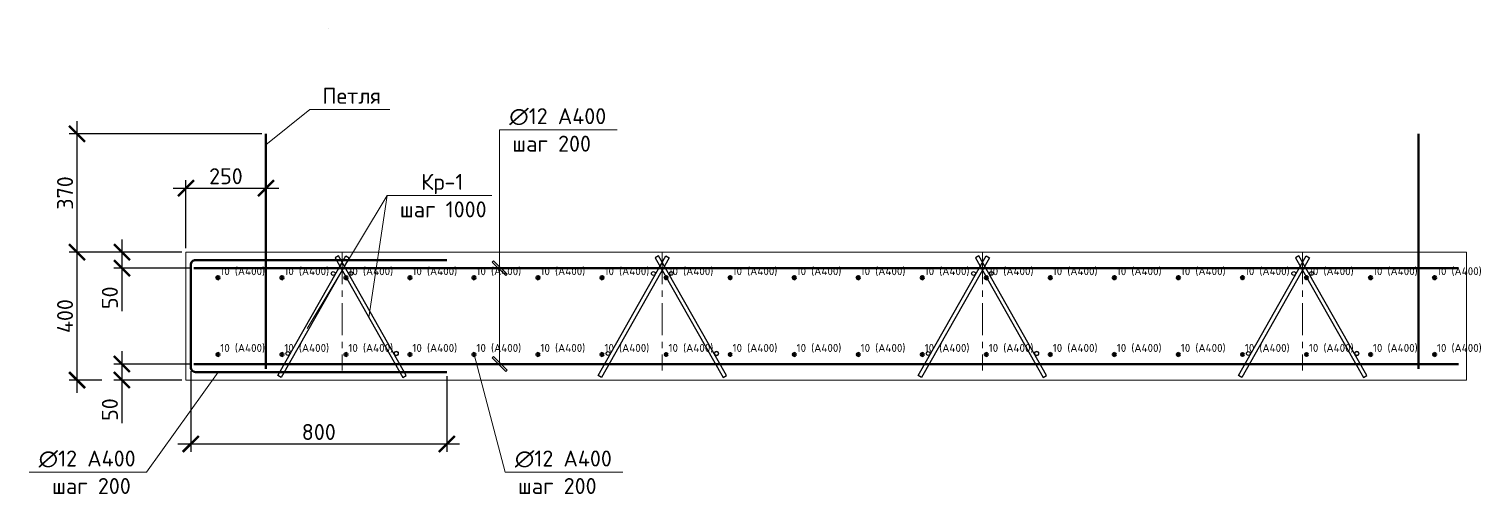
# Model space of a CAD drawing. Header units: millimetres. Extents: x 412691 to 517962, y -254736 to -160956.
# Drawn here: x 445258 to 449793, y -162411 to -160956 of the extents above; entities that cross this region are included whole.
import ezdxf

# ---------------------------------------------------------------- set-up
doc = ezdxf.new("R2010")
doc.units = ezdxf.units.MM
doc.header["$PDSIZE"] = 1
doc.linetypes.add('CENTER', pattern=[16, 10, -2, 2, -2])
doc.layers.get('0').update_dxf_attribs({"lineweight": 0})
doc.layers.get('Defpoints').update_dxf_attribs({"color": 3})
for name, color, linetype, lineweight in [('арматура', 7, 'Continuous', 50), ('второстепенные', 7, 'Continuous', 25), ('выноски', 7, 'Continuous', 15), ('опалубка', 7, 'Continuous', 13), ('оси', 7, 'CENTER', 13), ('основная конструкция', 7, 'Continuous', 50), ('размеры', 7, 'Continuous', 15), ('штриховка', 7, 'Continuous', 9)]:
    doc.layers.add(name, color=color, linetype=linetype, lineweight=lineweight)
doc.layers.add('помощь', color=1, linetype='Continuous', lineweight=0, plot=False)
doc.styles.add('GOST 2.304', font='CS_Gost2304.shx')
doc.styles.add('ISOCPEUR', font='isocpeur.ttf')
doc.styles.add('СПДС', font='isocpeur.ttf')
doc.dimstyles.new('SPDS', dxfattribs={"dimscale": 10, "dimtxt": 2.5, "dimasz": 2.5, "dimexe": 1.25, "dimexo": 0.625, "dimtad": 1, "dimdec": 0, "dimrnd": 0.001, "dimtxsty": 'GOST 2.304', "dimblk": 'ARCHTICK', "dimblk1": 'ARCHTICK', "dimblk2": 'ARCHTICK', "dimcen": 2.5, "dimdle": 2, "dimadec": 0, "dimazin": 2, "dimtfac": 0.75, "dimtdec": 4, "dimtmove": 1, "dimatfit": 3, "dimfxl": 1, "dimtolj": 1, "dimarcsym": 1})

# ---------------------------------------------------------------- blocks, each defined once
blk = doc.blocks.new('каркасы')
at = {"layer": 'второстепенные', "ltscale": 10}
for points in [[(318736.8, 71676.2), (318948.8, 72050.3), (318959.3, 72044.4), (318747.2, 71670.3)], [(319137.7, 71676.2), (318925.6, 72050.3), (318915.2, 72044.4), (319127.2, 71670.3)]]:
    blk.add_lwpolyline(points, close=True, dxfattribs=at)
for centre in [(318909.6, 71995.3), (318964.9, 71995.3), (318767.9, 71745.3), (319106.6, 71745.3)]:
    blk.add_circle(centre, 6, dxfattribs=at)
at = {"layer": 'оси', "ltscale": 10}
blk.add_lwpolyline([(318937.2, 72062.1), (318937.2, 71691.9)], dxfattribs=at)
at = {"layer": 'помощь', "ltscale": 10}
blk.add_circle((319106.6, 71745.3), 7, dxfattribs=at)
blk = doc.blocks.new('*U257')
at = {"layer": 'второстепенные', "lineweight": 90}
blk.add_blockref('каркасы', (-318937.2, -71860.3), dxfattribs=at)
blk = doc.blocks.new('*U258')
at = {"layer": 'арматура', "color": 0, "linetype": 'ByBlock', "lineweight": -2, "transparency": 16777216}
for p in [(0, 0), (1000, 0), (2000, 0), (3000, 0)]:
    blk.add_blockref('*U257', p, dxfattribs=at)
blk = doc.blocks.new('*U252')
at = {"layer": 'штриховка', "ltscale": 10}
h = blk.add_hatch(color=256, dxfattribs=at)
edge = h.paths.add_edge_path()
edge.add_arc((0, 0), 5, 0, 360)
at = {"layer": 'арматура', "ltscale": 10}
blk.add_circle((0, 0), 5, dxfattribs=at)
at = {"layer": 'помощь', "ltscale": 10, "style": 'СПДС'}
blk.add_text('10 (А400)', height=25, dxfattribs=at).set_placement((7.4, 8))
blk = doc.blocks.new('*U253')
at = {"layer": 'арматура', "ltscale": 10}
blk.add_blockref('*U252', (0, 0), dxfattribs=at)
blk = doc.blocks.new('*U254')
at = {"layer": 'арматура', "color": 0, "linetype": 'ByBlock', "lineweight": -2, "transparency": 16777216}
for p in [(0, 0), (200, 0), (400, 0), (600, 0), (800, 0), (1000, 0), (1200, 0), (1400, 0), (1600, 0), (1800, 0), (2000, 0), (2200, 0), (2400, 0), (2600, 0), (2800, 0), (3000, 0), (3200, 0), (3400, 0), (3600, 0), (3800, 0)]:
    blk.add_blockref('*U253', p, dxfattribs=at)
blk = doc.blocks.new('*U251')
at = {"layer": 'штриховка', "ltscale": 10}
h = blk.add_hatch(color=256, dxfattribs=at)
edge = h.paths.add_edge_path()
edge.add_arc((0, 0), 5, 0, 360)
at = {"layer": 'арматура', "ltscale": 10}
blk.add_circle((0, 0), 5, dxfattribs=at)
at = {"layer": 'помощь', "ltscale": 10, "style": 'СПДС'}
blk.add_text('10 (А400)', height=25, dxfattribs=at).set_placement((7.4, 8))
blk = doc.blocks.new('*U255')
at = {"layer": 'арматура', "ltscale": 10}
blk.add_blockref('*U251', (0, 0), dxfattribs=at)
blk = doc.blocks.new('*U256')
at = {"layer": 'арматура', "color": 0, "linetype": 'ByBlock', "lineweight": -2, "transparency": 16777216}
for p in [(0, 0), (200, 0), (400, 0), (600, 0), (800, 0), (1000, 0), (1200, 0), (1400, 0), (1600, 0), (1800, 0), (2000, 0), (2200, 0), (2400, 0), (2600, 0), (2800, 0), (3000, 0), (3200, 0), (3400, 0), (3600, 0), (3800, 0)]:
    blk.add_blockref('*U255', p, dxfattribs=at)
blk = doc.blocks.new('_ArchTick')
at = {"color": 0, "linetype": 'ByBlock', "lineweight": 30, "const_width": 0.15}
blk.add_lwpolyline([(-0.5, -0.5), (0.5, 0.5)], dxfattribs=at)
blk = doc.blocks.new('*D260')
at = {"layer": 'Defpoints', "color": 0, "ltscale": 100, "transparency": 16777216}
for p in [(445407.9, -161284.4), (445997.9, -161284.4), (445747.9, -161654.4)]:
    blk.add_point(p, dxfattribs=at)
at = {"layer": 'размеры', "color": 0, "lineweight": -2, "ltscale": 100, "transparency": 16777216}
for p, q in [((445407.9, -161694.4), (445407.9, -161244.4)), ((445985.4, -161284.4), (445382.9, -161284.4)), ((445735.4, -161654.4), (445382.9, -161654.4))]:
    blk.add_line(p, q, dxfattribs=at)
at = {"layer": 'размеры', "color": 0, "lineweight": -2, "ltscale": 100, "transparency": 16777216, "xscale": 50, "yscale": 50, "zscale": 50}
for p, rotation in [((445407.9, -161284.4), 90), ((445407.9, -161654.4), 270)]:
    blk.add_blockref('_ArchTick', p, dxfattribs=dict(at, rotation=rotation))
at = {"layer": 'размеры', "color": 0, "ltscale": 100, "transparency": 16777216, "insert": (445370.4, -161469.4), "char_height": 50, "attachment_point": 5, "rotation": 90, "style": 'ISOCPEUR'}
blk.add_mtext('\\A1;370', dxfattribs=at)
blk = doc.blocks.new('*D261')
at = {"layer": 'Defpoints', "color": 0, "ltscale": 100, "transparency": 16777216}
for p in [(445772.9, -162004.4), (445547.9, -162054.4), (445747.9, -162054.4)]:
    blk.add_point(p, dxfattribs=at)
at = {"layer": 'размеры', "color": 0, "lineweight": -2, "ltscale": 100, "transparency": 16777216}
for p, q in [((445547.9, -161964.4), (445547.9, -162054.4)), ((445760.4, -162004.4), (445522.9, -162004.4)), ((445735.4, -162054.4), (445522.9, -162054.4)), ((445547.9, -162054.4), (445547.9, -162189.4))]:
    blk.add_line(p, q, dxfattribs=at)
at = {"layer": 'размеры', "color": 0, "lineweight": -2, "ltscale": 100, "transparency": 16777216, "xscale": 50, "yscale": 50, "zscale": 50}
for p, rotation in [((445547.9, -162004.4), 90), ((445547.9, -162054.4), 270)]:
    blk.add_blockref('_ArchTick', p, dxfattribs=dict(at, rotation=rotation))
at = {"layer": 'размеры', "color": 0, "ltscale": 100, "transparency": 16777216, "insert": (445510.4, -162146.9), "char_height": 50, "attachment_point": 5, "rotation": 90, "style": 'ISOCPEUR'}
blk.add_mtext('\\A1;50', dxfattribs=at)
blk = doc.blocks.new('*D262')
at = {"layer": 'Defpoints', "color": 0, "ltscale": 100, "transparency": 16777216}
for p in [(445747.9, -161654.4), (445547.9, -161704.4), (445772.9, -161704.4)]:
    blk.add_point(p, dxfattribs=at)
at = {"layer": 'размеры', "color": 0, "lineweight": -2, "ltscale": 100, "transparency": 16777216}
for p, q in [((445547.9, -161614.4), (445547.9, -161704.4)), ((445735.4, -161654.4), (445522.9, -161654.4)), ((445760.4, -161704.4), (445522.9, -161704.4)), ((445547.9, -161704.4), (445547.9, -161839.4))]:
    blk.add_line(p, q, dxfattribs=at)
at = {"layer": 'размеры', "color": 0, "lineweight": -2, "ltscale": 100, "transparency": 16777216, "xscale": 50, "yscale": 50, "zscale": 50}
for p, rotation in [((445547.9, -161654.4), 90), ((445547.9, -161704.4), 270)]:
    blk.add_blockref('_ArchTick', p, dxfattribs=dict(at, rotation=rotation))
at = {"layer": 'размеры', "color": 0, "ltscale": 100, "transparency": 16777216, "insert": (445510.4, -161796.9), "char_height": 50, "attachment_point": 5, "rotation": 90, "style": 'ISOCPEUR'}
blk.add_mtext('\\A1;50', dxfattribs=at)
blk = doc.blocks.new('*D259')
at = {"layer": 'Defpoints', "color": 0, "ltscale": 100, "transparency": 16777216}
for p in [(445407.9, -161654.4), (445497.9, -161654.4), (445497.9, -162054.4)]:
    blk.add_point(p, dxfattribs=at)
at = {"layer": 'размеры', "color": 0, "lineweight": -2, "ltscale": 100, "transparency": 16777216}
for p, q in [((445407.9, -162094.4), (445407.9, -161614.4)), ((445485.4, -161654.4), (445382.9, -161654.4)), ((445485.4, -162054.4), (445382.9, -162054.4))]:
    blk.add_line(p, q, dxfattribs=at)
at = {"layer": 'размеры', "color": 0, "lineweight": -2, "ltscale": 100, "transparency": 16777216, "xscale": 50, "yscale": 50, "zscale": 50}
for p, rotation in [((445407.9, -161654.4), 90), ((445407.9, -162054.4), 270)]:
    blk.add_blockref('_ArchTick', p, dxfattribs=dict(at, rotation=rotation))
at = {"layer": 'размеры', "color": 0, "ltscale": 100, "transparency": 16777216, "insert": (445370.4, -161854.4), "char_height": 50, "attachment_point": 5, "rotation": 90, "style": 'ISOCPEUR'}
blk.add_mtext('\\A1;400', dxfattribs=at)
blk = doc.blocks.new('*D263')
at = {"layer": 'Defpoints', "color": 0, "ltscale": 100, "transparency": 16777216}
for p in [(445762.9, -162014.4), (446562.9, -162029.4), (446562.9, -162254.4)]:
    blk.add_point(p, dxfattribs=at)
at = {"layer": 'размеры', "color": 0, "lineweight": -2, "ltscale": 100, "transparency": 16777216}
for p, q in [((445762.9, -162026.9), (445762.9, -162279.4)), ((446562.9, -162041.9), (446562.9, -162279.4)), ((445722.9, -162254.4), (446602.9, -162254.4))]:
    blk.add_line(p, q, dxfattribs=at)
at = {"layer": 'размеры', "color": 0, "lineweight": -2, "ltscale": 100, "transparency": 16777216, "xscale": 50, "yscale": 50, "zscale": 50, "rotation": 180}
blk.add_blockref('_ArchTick', (445762.9, -162254.4), dxfattribs=at)
at = {"layer": 'размеры', "color": 0, "lineweight": -2, "ltscale": 100, "transparency": 16777216, "xscale": 50, "yscale": 50, "zscale": 50}
blk.add_blockref('_ArchTick', (446562.9, -162254.4), dxfattribs=at)
at = {"layer": 'размеры', "color": 0, "ltscale": 100, "transparency": 16777216, "insert": (446162.9, -162216.9), "char_height": 50, "attachment_point": 5, "style": 'ISOCPEUR'}
blk.add_mtext('\\A1;800', dxfattribs=at)
blk = doc.blocks.new('*D264')
at = {"layer": 'Defpoints', "color": 0, "ltscale": 100, "transparency": 16777216}
for p in [(445997.9, -161454.4), (445997.9, -161552.7), (445747.9, -161654.4)]:
    blk.add_point(p, dxfattribs=at)
at = {"layer": 'размеры', "color": 0, "lineweight": -2, "ltscale": 100, "transparency": 16777216}
for p, q in [((445747.9, -161641.9), (445747.9, -161429.4)), ((445997.9, -161540.2), (445997.9, -161429.4)), ((445707.9, -161454.4), (446037.9, -161454.4))]:
    blk.add_line(p, q, dxfattribs=at)
at = {"layer": 'размеры', "color": 0, "lineweight": -2, "ltscale": 100, "transparency": 16777216, "xscale": 50, "yscale": 50, "zscale": 50, "rotation": 180}
blk.add_blockref('_ArchTick', (445747.9, -161454.4), dxfattribs=at)
at = {"layer": 'размеры', "color": 0, "lineweight": -2, "ltscale": 100, "transparency": 16777216, "xscale": 50, "yscale": 50, "zscale": 50}
blk.add_blockref('_ArchTick', (445997.9, -161454.4), dxfattribs=at)
at = {"layer": 'размеры', "color": 0, "ltscale": 100, "transparency": 16777216, "insert": (445872.9, -161416.9), "char_height": 50, "attachment_point": 5, "style": 'ISOCPEUR'}
blk.add_mtext('\\A1;250', dxfattribs=at)

msp = doc.modelspace()

# ---------------------------------------------------------------- linework, layer by layer
at = {"layer": 'арматура', "ltscale": 10}
for points in [[(445997.87, -161284.42), (445997.87, -162019.42)], [(449597.87, -161284.42), (449597.87, -162019.42)]]:
    msp.add_lwpolyline(points, dxfattribs=at)
at = {"layer": 'выноски', "linetype": 'Continuous', "ltscale": 10}
for p, q in [((445997.87, -161319.07), (446134.73, -161208.32)), ((446134.73, -161208.32), (446384.73, -161208.32)), ((446727.78, -161272.04), (447094.9, -161272.04)), ((446727.78, -162004.42), (446727.78, -161272.04)), ((446126.54, -161893.57), (446376.66, -161477.6)), ((446319.62, -161859.15), (446376.66, -161477.6)), ((446376.66, -161477.6), (446703.78, -161477.6)), ((446647.87, -161974.42), (446745.34, -162342.86)), ((445849.09, -162029.42), (445625.06, -162342.86)), ((445625.06, -162342.86), (445257.94, -162342.86)), ((446745.34, -162342.86), (447112.46, -162342.86))]:
    msp.add_line(p, q, dxfattribs=at)
at = {"layer": 'выноски'}
msp.add_lwpolyline([(446192.45, -160956.38), (446192.46, -160956.38)], dxfattribs=at)
at = {"layer": 'выноски', "linetype": 'Continuous', "ltscale": 10}
for points in [[(446746.87, -161727.75), (446751.11, -161723.51), (446708.69, -161681.08), (446704.44, -161685.33)], [(446746.87, -162027.75), (446751.11, -162023.51), (446708.69, -161981.08), (446704.44, -161985.33)]]:
    msp.add_lwpolyline(points, close=True, dxfattribs=at)
at = {"layer": 'опалубка', "ltscale": 200}
msp.add_lwpolyline([(445747.87, -162054.42), (449747.87, -162054.42), (449747.87, -161654.42), (445747.87, -161654.42)], close=True, dxfattribs=at)
at = {"layer": 'основная конструкция', "ltscale": 10}
msp.add_lwpolyline([(446562.87, -161679.42), (445777.87, -161679.42, 0.4142136), (445762.87, -161694.42), (445762.87, -162014.42, 0.4142136), (445777.87, -162029.42), (446562.87, -162029.42)], format="xyb", dxfattribs=at)
for points in [[(445772.87, -161704.42), (449722.87, -161704.42)], [(445772.87, -162004.42), (449722.87, -162004.42)]]:
    msp.add_lwpolyline(points, dxfattribs=at)

# ---------------------------------------------------------------- block references
at = {"layer": 'арматура', "lineweight": 90}
msp.add_blockref('*U258', (446235.64, -161856.19), dxfattribs=at)
at = {"layer": 'арматура'}
for name, p in [('*U254', (445847.87, -161734.42)), ('*U256', (445847.87, -161974.42))]:
    msp.add_blockref(name, p, dxfattribs=at)

# ---------------------------------------------------------------- texts
at = {"layer": 'выноски', "linetype": 'Continuous', "ltscale": 10, "char_height": 50, "attachment_point": 1, "style": 'ISOCPEUR'}
for s, insert, width in [('\\f|b0|i0|c0|p34;\\W1.0000000000;\\T1.0000000000;\\o\\lПетля', (446174.25, -161140.32), 297.619), ('∅12 А400', (446757.78, -161204.04), 471.4286), ('\\f|b0|i0|c0|p34;\\W1.0000000000;\\T1.0000000000;\\o\\lшаг 200', (446767.3, -161290.04), 378.5714), ('\\f|b0|i0|c0|p34;\\W1.0000000000;\\T1.0000000000;\\o\\lКр-1', (446482.24, -161409.6), 219.0476), ('\\f|b0|i0|c0|p34;\\W1.0000000000;\\T1.0000000000;\\o\\lшаг 1000', (446416.18, -161495.6), 416.6667), ('∅12 А400', (445287.94, -162274.86), 471.4286), ('∅12 А400', (446775.34, -162274.86), 471.4286), ('\\f|b0|i0|c0|p34;\\W1.0000000000;\\T1.0000000000;\\o\\lшаг 200', (445329.97, -162360.86), 378.5714), ('\\f|b0|i0|c0|p34;\\W1.0000000000;\\T1.0000000000;\\o\\lшаг 200', (446784.87, -162360.86), 378.5714)]:
    msp.add_mtext(s, dxfattribs=dict(at, insert=insert, width=width))

# ---------------------------------------------------------------- dimensions: what is measured, and where the dimension line sits
at = {"layer": 'размеры', "ltscale": 100}
for base, p1, p2, picture, middle in [((445407.87, -161284.42), (445747.87, -161654.42), (445997.87, -161284.42), '*D260', (445370.37, -161469.42)), ((445407.87, -161654.42), (445497.87, -162054.42), (445497.87, -161654.42), '*D259', (445370.37, -161854.42)), ((445547.87, -161704.42), (445747.87, -161654.42), (445772.87, -161704.42), '*D262', (445510.37, -161796.92)), ((445547.87, -162054.42), (445772.87, -162004.42), (445747.87, -162054.42), '*D261', (445510.37, -162146.92))]:
    dim = msp.add_linear_dim(base=base, p1=p1, p2=p2, angle=90, dimstyle='SPDS', override={"dimscale": 20, "dimtxsty": 'ISOCPEUR', "dimtmove": 0}, dxfattribs=at)
    dim.commit()
    dim.dimension.update_dxf_attribs({"geometry": picture, "text_midpoint": middle})
for base, p1, p2, picture, middle in [((445997.87, -161454.42), (445747.87, -161654.42), (445997.87, -161552.7), '*D264', (445872.87, -161416.92)), ((446562.87, -162254.42), (445762.87, -162014.42), (446562.87, -162029.42), '*D263', (446162.87, -162216.92))]:
    dim = msp.add_linear_dim(base=base, p1=p1, p2=p2, dimstyle='SPDS', override={"dimscale": 20, "dimtxsty": 'ISOCPEUR', "dimtmove": 0}, dxfattribs=at)
    dim.commit()
    dim.dimension.update_dxf_attribs({"geometry": picture, "text_midpoint": middle})

doc.saveas('drawing.dxf')
